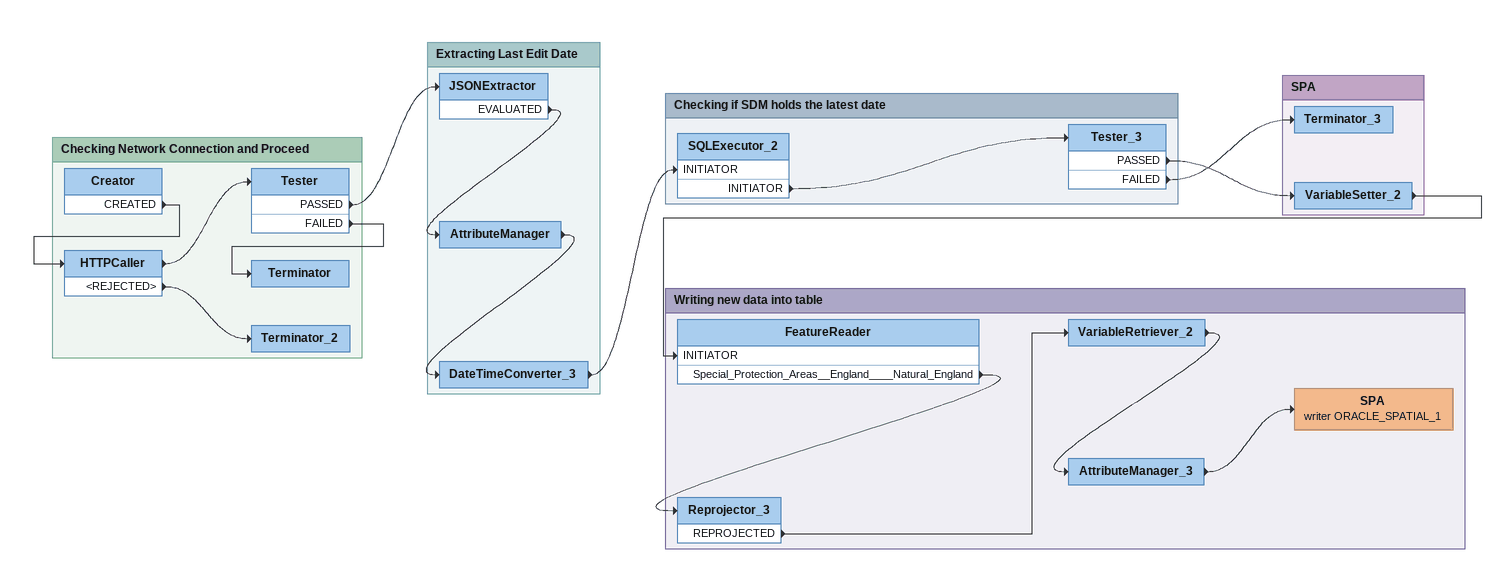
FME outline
Bookmark: Checking Network Connection and Proceed
Creator
    CREATED -> HTTPCaller
HTTPCaller
    -> Tester
    <REJECTED> -> Terminator_2
Tester
    PASSED -> JSONExtractor
    FAILED -> Terminator
Terminator
Terminator_2

Bookmark: Extracting Last Edit Date
JSONExtractor
    EVALUATED -> AttributeManager
AttributeManager
    -> DateTimeConverter_3
DateTimeConverter_3
    -> SQLExecutor_2 [INITIATOR]

Bookmark: Checking if SDM holds the latest date
SQLExecutor_2
    INITIATOR -> Tester_3
Tester_3
    PASSED -> VariableSetter_2
    FAILED -> Terminator_3

Bookmark: SPA
Terminator_3
VariableSetter_2
    -> FeatureReader [INITIATOR]

Bookmark: Writing new data into table
FeatureReader
    Special_Protection_Areas__England____Natural_England -> Reprojector_3
Reprojector_3
    REPROJECTED -> VariableRetriever_2
VariableRetriever_2
    -> AttributeManager_3
AttributeManager_3
    -> SPA (writer ORACLE_SPATIAL_1)
SPA (writer ORACLE_SPATIAL_1)
